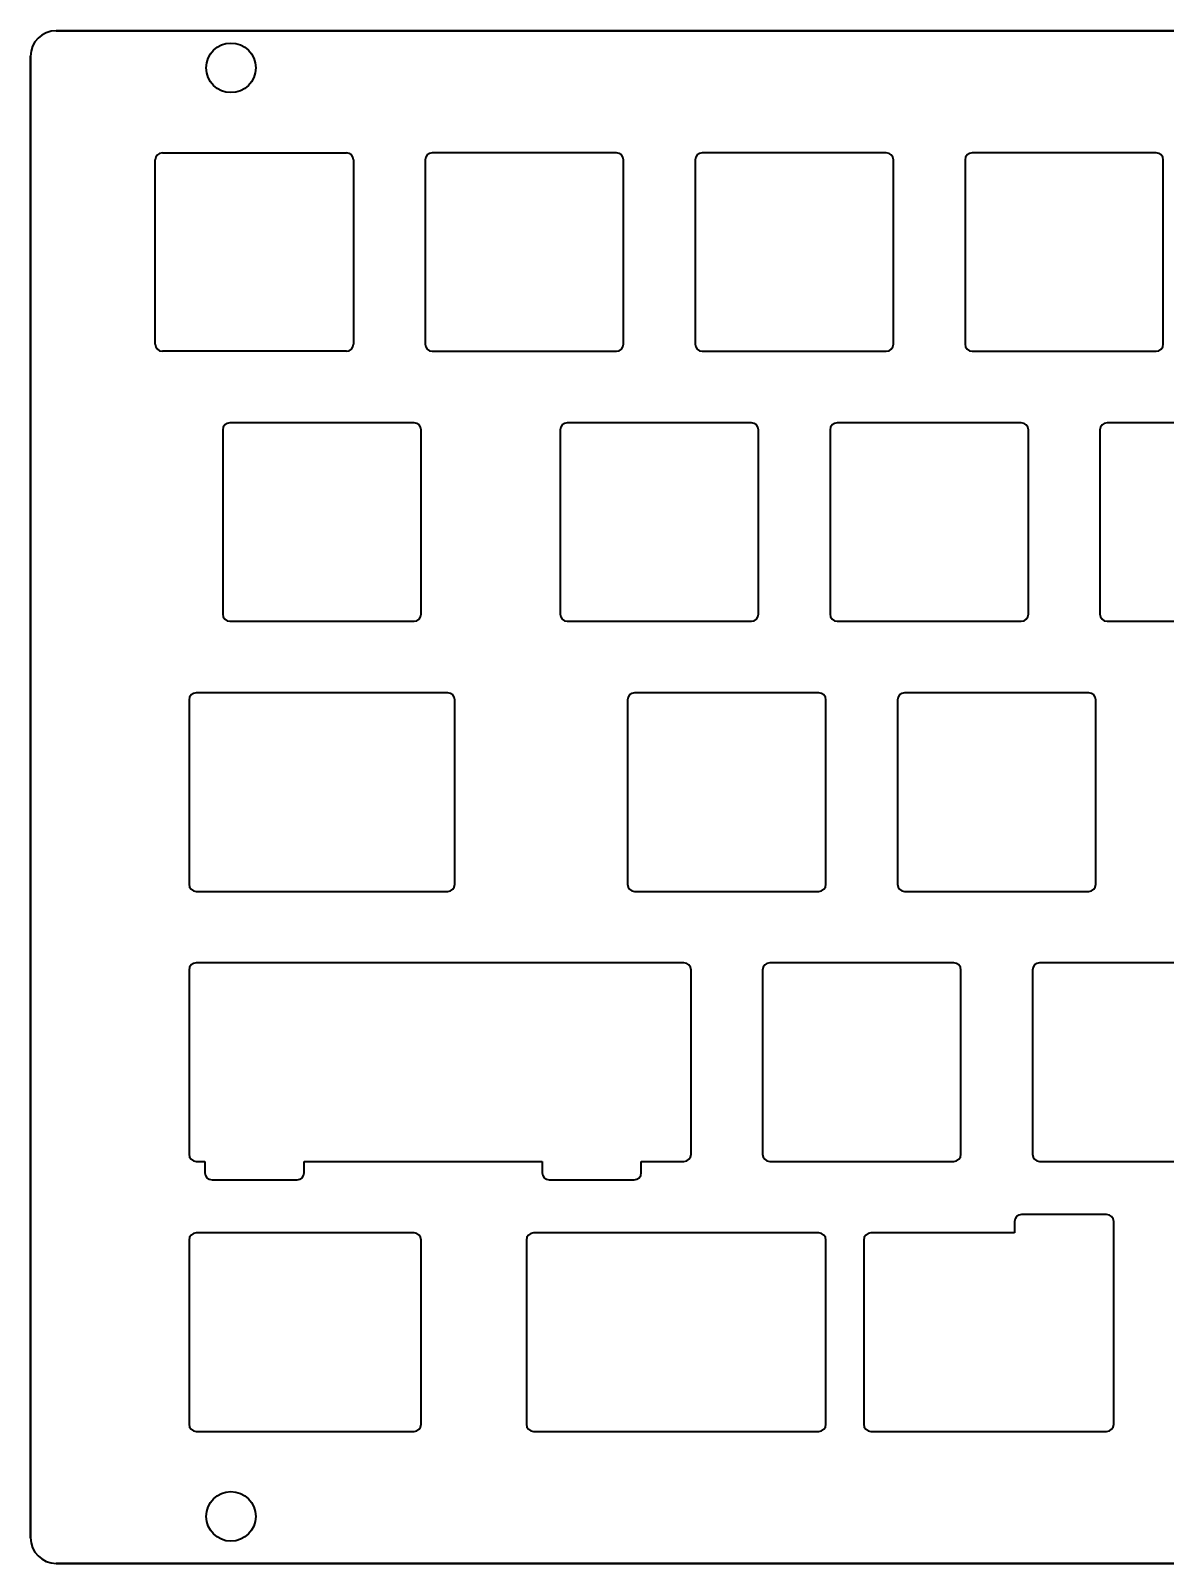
# Model space of a CAD drawing. Header units: millimetres. Extents: x 0 to 502, y 0 to 108.
# Drawn here: x 0 to 80.1, y 0 to 108.1 of the extents above; entities that cross this region are included whole.
import ezdxf

# ---------------------------------------------------------------- set-up
doc = ezdxf.new("R2010")
doc.units = ezdxf.units.MM
doc.layers.get('0').update_dxf_attribs({"lineweight": 35})

# ---------------------------------------------------------------- blocks, each defined once
blk = doc.blocks.new('*X2')
for p, q in [((-102.73, 54.82), (-115.72, 54.82)), ((-102.73, 54.82), (-115.72, 54.82)), ((-115.72, 54.82), (-115.72, 54.82)), ((-102.73, 54.82), (-102.73, 54.82))]:
    blk.add_line(p, q)
blk = doc.blocks.new('*X3')
for p, q in [((-102.23, 68.32), (-102.23, 55.32)), ((-102.23, 68.32), (-102.23, 55.32)), ((-102.23, 68.32), (-102.23, 68.32)), ((-102.23, 55.32), (-102.23, 55.32))]:
    blk.add_line(p, q)
blk = doc.blocks.new('*X4')
for p, q in [((-115.72, 68.82), (-102.73, 68.82)), ((-115.72, 68.82), (-115.72, 68.82)), ((-115.72, 68.82), (-102.73, 68.82)), ((-102.73, 68.82), (-102.73, 68.82))]:
    blk.add_line(p, q)
blk = doc.blocks.new('*X5')
for p, q in [((-116.22, 55.32), (-116.22, 68.32)), ((-116.22, 55.32), (-116.22, 68.32)), ((-116.22, 68.32), (-116.22, 68.32)), ((-116.22, 55.32), (-116.22, 55.32))]:
    blk.add_line(p, q)
blk = doc.blocks.new('*X6')
for p, q in [((171.47, 77.44), (-123.22, 77.44)), ((-125.02, 75.64), (-125.02, -28.89)), ((-116.22, 55.32), (-116.22, 68.32)), ((-115.72, 68.82), (-102.73, 68.82)), ((-102.23, 68.32), (-102.23, 55.32)), ((-97.17, 68.32), (-97.17, 55.32)), ((-83.68, 68.82), (-96.67, 68.82)), ((-83.18, 55.32), (-83.18, 68.32)), ((-78.12, 68.32), (-78.12, 55.32)), ((-64.63, 68.82), (-77.62, 68.82)), ((-64.13, 55.32), (-64.13, 68.32)), ((-59.07, 68.32), (-59.07, 55.32)), ((-45.58, 68.82), (-58.57, 68.82)), ((-45.08, 55.32), (-45.08, 68.32)), ((-102.73, 54.82), (-115.72, 54.82)), ((-96.67, 54.82), (-83.68, 54.82)), ((-77.62, 54.82), (-64.63, 54.82)), ((-58.57, 54.82), (-45.58, 54.82)), ((-97.96, 49.77), (-110.96, 49.77)), ((-74.15, 49.77), (-87.15, 49.77)), ((-55.1, 49.77), (-68.1, 49.77)), ((-36.05, 49.77), (-49.05, 49.77)), ((-111.46, 49.27), (-111.46, 36.27)), ((-97.46, 36.27), (-97.46, 49.27)), ((-87.65, 49.27), (-87.65, 36.27)), ((-73.65, 36.27), (-73.65, 49.27)), ((-68.6, 49.27), (-68.6, 36.27)), ((-54.6, 36.27), (-54.6, 49.27)), ((-49.55, 49.27), (-49.55, 36.27)), ((-110.96, 35.77), (-97.96, 35.77)), ((-87.15, 35.77), (-74.15, 35.77)), ((-68.1, 35.77), (-55.1, 35.77)), ((-49.05, 35.77), (-36.05, 35.77)), ((-95.58, 30.72), (-113.34, 30.72)), ((-69.39, 30.72), (-82.39, 30.72)), ((-50.34, 30.72), (-63.34, 30.72)), ((-113.84, 30.22), (-113.84, 17.22)), ((-95.08, 17.22), (-95.08, 30.22)), ((-82.89, 30.22), (-82.89, 17.22)), ((-68.89, 17.22), (-68.89, 30.22)), ((-63.84, 30.22), (-63.84, 17.22)), ((-49.84, 17.22), (-49.84, 30.22)), ((-113.34, 16.72), (-95.58, 16.72)), ((-82.39, 16.72), (-69.39, 16.72)), ((-63.34, 16.72), (-50.34, 16.72)), ((-113.84, 11.17), (-113.84, -1.83)), ((-78.91, 11.67), (-113.34, 11.67)), ((-78.41, -1.83), (-78.41, 11.17)), ((-73.36, 11.17), (-73.36, -1.83)), ((-59.86, 11.67), (-72.86, 11.67)), ((-59.36, -1.83), (-59.36, 11.17)), ((-54.31, 11.17), (-54.31, -1.83)), ((-40.81, 11.67), (-53.81, 11.67)), ((-113.34, -2.33), (-112.72, -2.33)), ((-112.72, -2.33), (-112.72, -3.13)), ((-105.72, -3.13), (-105.72, -2.33)), ((-105.72, -2.33), (-88.92, -2.33)), ((-88.92, -2.33), (-88.92, -3.13)), ((-81.92, -2.33), (-78.91, -2.33)), ((-81.92, -3.13), (-81.92, -2.33)), ((-72.86, -2.33), (-59.86, -2.33)), ((-53.81, -2.33), (-40.81, -2.33)), ((-112.22, -3.63), (-106.22, -3.63)), ((-88.42, -3.63), (-82.42, -3.63)), ((-49.08, -6.08), (-55.08, -6.08)), ((-97.96, -7.38), (-113.34, -7.38)), ((-69.39, -7.38), (-89.53, -7.38)), ((-55.58, -7.38), (-65.72, -7.38)), ((-55.58, -6.58), (-55.58, -7.38)), ((-48.58, -20.88), (-48.58, -6.58)), ((-113.84, -7.88), (-113.84, -20.88)), ((-97.46, -20.88), (-97.46, -7.88)), ((-90.03, -7.88), (-90.03, -20.88)), ((-68.89, -20.88), (-68.89, -7.88)), ((-66.22, -7.88), (-66.22, -20.88)), ((-113.34, -21.38), (-97.96, -21.38)), ((-89.53, -21.38), (-69.39, -21.38)), ((-65.72, -21.38), (-49.08, -21.38)), ((-123.22, -30.69), (171.47, -30.69))]:
    blk.add_line(p, q)
for centre in [(-110.88, 74.82), (-110.88, -27.38)]:
    blk.add_circle(centre, 1.75)
for centre, radius, start, end in [((-123.22, 75.64), 1.8, 90, 180), ((-115.72, 68.32), 0.5, 90, 180), ((-102.73, 68.32), 0.5, 0, 90), ((-96.67, 68.32), 0.5, 90, 180), ((-83.68, 68.32), 0.5, 0, 90), ((-77.62, 68.32), 0.5, 90, 180), ((-64.63, 68.32), 0.5, 0, 90), ((-58.57, 68.32), 0.5, 90, 180), ((-45.58, 68.32), 0.5, 0, 90), ((-115.72, 55.32), 0.5, 180, 270), ((-102.73, 55.32), 0.5, 270, 360), ((-96.67, 55.32), 0.5, 180, 270), ((-83.68, 55.32), 0.5, 270, 360), ((-77.62, 55.32), 0.5, 180, 270), ((-64.63, 55.32), 0.5, 270, 0), ((-58.57, 55.32), 0.5, 180, 270), ((-45.58, 55.32), 0.5, 270, 360), ((-110.96, 49.27), 0.5, 90, 180), ((-97.96, 49.27), 0.5, 0, 90), ((-87.15, 49.27), 0.5, 90, 180), ((-74.15, 49.27), 0.5, 0, 90), ((-68.1, 49.27), 0.5, 90, 180), ((-55.1, 49.27), 0.5, 0, 90), ((-49.05, 49.27), 0.5, 90, 180), ((-110.96, 36.27), 0.5, 180, 270), ((-97.96, 36.27), 0.5, 270, 360), ((-87.15, 36.27), 0.5, 180, 270), ((-74.15, 36.27), 0.5, 270, 0), ((-68.1, 36.27), 0.5, 180, 270), ((-55.1, 36.27), 0.5, 270, 0), ((-49.05, 36.27), 0.5, 180, 270), ((-113.34, 30.22), 0.5, 90, 180), ((-95.58, 30.22), 0.5, 0, 90), ((-82.39, 30.22), 0.5, 90, 180), ((-69.39, 30.22), 0.5, 360, 90), ((-63.34, 30.22), 0.5, 90, 180), ((-50.34, 30.22), 0.5, 0, 90), ((-113.34, 17.22), 0.5, 180, 270), ((-95.58, 17.22), 0.5, 270, 360), ((-82.39, 17.22), 0.5, 180, 270), ((-69.39, 17.22), 0.5, 270, 0), ((-63.34, 17.22), 0.5, 180, 270), ((-50.34, 17.22), 0.5, 270, 360), ((-113.34, 11.17), 0.5, 90, 180), ((-78.91, 11.17), 0.5, 0, 90), ((-72.86, 11.17), 0.5, 90, 180), ((-59.86, 11.17), 0.5, 0, 90), ((-53.81, 11.17), 0.5, 90, 180), ((-113.34, -1.83), 0.5, 180, 270), ((-78.91, -1.83), 0.5, 270, 360), ((-72.86, -1.83), 0.5, 180, 270), ((-59.86, -1.83), 0.5, 270, 360), ((-53.81, -1.83), 0.5, 180, 270), ((-112.22, -3.13), 0.5, 180, 270), ((-106.22, -3.13), 0.5, 270, 360), ((-88.42, -3.13), 0.5, 180, 270), ((-82.42, -3.13), 0.5, 270, 360), ((-55.08, -6.58), 0.5, 90, 180), ((-49.08, -6.58), 0.5, 360, 90), ((-113.34, -7.88), 0.5, 90, 180), ((-97.96, -7.88), 0.5, 0, 90), ((-89.53, -7.88), 0.5, 90, 180), ((-69.39, -7.88), 0.5, 0, 90), ((-65.72, -7.88), 0.5, 90, 180), ((-113.34, -20.88), 0.5, 180, 270), ((-97.96, -20.88), 0.5, 270, 0), ((-89.53, -20.88), 0.5, 180, 270), ((-69.39, -20.88), 0.5, 270, 0), ((-65.72, -20.88), 0.5, 180, 270), ((-49.08, -20.88), 0.5, 270, 0), ((-123.22, -28.89), 1.8, 180, 270)]:
    blk.add_arc(centre, radius, start, end)
blk = doc.blocks.new('*X7')
for p, q in [((-123.22, 77.44), (171.47, 77.44)), ((-125.02, -28.89), (-125.02, 75.64)), ((-116.22, 55.32), (-116.22, 68.32)), ((-115.72, 68.82), (-102.73, 68.82)), ((-102.23, 68.32), (-102.23, 55.32)), ((-97.17, 68.32), (-97.17, 55.32)), ((-83.68, 68.82), (-96.67, 68.82)), ((-83.18, 55.32), (-83.18, 68.32)), ((-78.12, 68.32), (-78.12, 55.32)), ((-64.63, 68.82), (-77.62, 68.82)), ((-64.13, 55.32), (-64.13, 68.32)), ((-59.07, 68.32), (-59.07, 55.32)), ((-45.58, 68.82), (-58.57, 68.82)), ((-45.08, 55.32), (-45.08, 68.32)), ((-102.73, 54.82), (-115.72, 54.82)), ((-96.67, 54.82), (-83.68, 54.82)), ((-77.62, 54.82), (-64.63, 54.82)), ((-58.57, 54.82), (-45.58, 54.82)), ((-97.96, 49.77), (-110.96, 49.77)), ((-74.15, 49.77), (-87.15, 49.77)), ((-55.1, 49.77), (-68.1, 49.77)), ((-36.05, 49.77), (-49.05, 49.77)), ((-111.46, 49.27), (-111.46, 36.27)), ((-97.46, 36.27), (-97.46, 49.27)), ((-87.65, 49.27), (-87.65, 36.27)), ((-73.65, 36.27), (-73.65, 49.27)), ((-68.6, 49.27), (-68.6, 36.27)), ((-54.6, 36.27), (-54.6, 49.27)), ((-49.55, 49.27), (-49.55, 36.27)), ((-110.96, 35.77), (-97.96, 35.77)), ((-87.15, 35.77), (-74.15, 35.77)), ((-68.1, 35.77), (-55.1, 35.77)), ((-49.05, 35.77), (-36.05, 35.77)), ((-95.58, 30.72), (-113.34, 30.72)), ((-69.39, 30.72), (-82.39, 30.72)), ((-50.34, 30.72), (-63.34, 30.72)), ((-113.84, 30.22), (-113.84, 17.22)), ((-95.08, 17.22), (-95.08, 30.22)), ((-82.89, 30.22), (-82.89, 17.22)), ((-68.89, 17.22), (-68.89, 30.22)), ((-63.84, 30.22), (-63.84, 17.22)), ((-49.84, 17.22), (-49.84, 30.22)), ((-113.34, 16.72), (-95.58, 16.72)), ((-82.39, 16.72), (-69.39, 16.72)), ((-63.34, 16.72), (-50.34, 16.72)), ((-113.84, 11.17), (-113.84, -1.83)), ((-78.91, 11.67), (-113.34, 11.67)), ((-78.41, -1.83), (-78.41, 11.17)), ((-73.36, 11.17), (-73.36, -1.83)), ((-59.86, 11.67), (-72.86, 11.67)), ((-59.36, -1.83), (-59.36, 11.17)), ((-54.31, 11.17), (-54.31, -1.83)), ((-40.81, 11.67), (-53.81, 11.67)), ((-113.34, -2.33), (-112.72, -2.33)), ((-112.72, -2.33), (-112.72, -3.13)), ((-105.72, -2.33), (-88.92, -2.33)), ((-105.72, -3.13), (-105.72, -2.33)), ((-88.92, -2.33), (-88.92, -3.13)), ((-81.92, -2.33), (-78.91, -2.33)), ((-81.92, -3.13), (-81.92, -2.33)), ((-72.86, -2.33), (-59.86, -2.33)), ((-53.81, -2.33), (-40.81, -2.33)), ((-112.22, -3.63), (-106.22, -3.63)), ((-88.42, -3.63), (-82.42, -3.63)), ((-49.08, -6.08), (-55.08, -6.08)), ((-97.96, -7.38), (-113.34, -7.38)), ((-69.39, -7.38), (-89.53, -7.38)), ((-55.58, -7.38), (-65.72, -7.38)), ((-55.58, -6.58), (-55.58, -7.38)), ((-48.58, -20.88), (-48.58, -6.58)), ((-113.84, -7.88), (-113.84, -20.88)), ((-97.46, -20.88), (-97.46, -7.88)), ((-90.03, -7.88), (-90.03, -20.88)), ((-68.89, -20.88), (-68.89, -7.88)), ((-66.22, -7.88), (-66.22, -20.88)), ((-113.34, -21.38), (-97.96, -21.38)), ((-89.53, -21.38), (-69.39, -21.38)), ((-65.72, -21.38), (-49.08, -21.38)), ((171.47, -30.69), (-123.22, -30.69))]:
    blk.add_line(p, q)
for centre in [(-110.88, 74.82), (-110.88, -27.38)]:
    blk.add_circle(centre, 1.75)
for centre, radius, start, end in [((-123.22, 75.64), 1.8, 90, 180), ((-115.72, 68.32), 0.5, 90, 180), ((-102.73, 68.32), 0.5, 0, 90), ((-96.67, 68.32), 0.5, 90, 180), ((-83.68, 68.32), 0.5, 0, 90), ((-77.62, 68.32), 0.5, 90, 180), ((-64.63, 68.32), 0.5, 0, 90), ((-58.57, 68.32), 0.5, 90, 180), ((-45.58, 68.32), 0.5, 0, 90), ((-115.72, 55.32), 0.5, 180, 270), ((-102.73, 55.32), 0.5, 270, 360), ((-96.67, 55.32), 0.5, 180, 270), ((-83.68, 55.32), 0.5, 270, 0), ((-77.62, 55.32), 0.5, 180, 270), ((-64.63, 55.32), 0.5, 270, 360), ((-58.57, 55.32), 0.5, 180, 270), ((-45.58, 55.32), 0.5, 270, 0), ((-110.96, 49.27), 0.5, 90, 180), ((-97.96, 49.27), 0.5, 0, 90), ((-87.15, 49.27), 0.5, 90, 180), ((-74.15, 49.27), 0.5, 0, 90), ((-68.1, 49.27), 0.5, 90, 180), ((-55.1, 49.27), 0.5, 0, 90), ((-49.05, 49.27), 0.5, 90, 180), ((-110.96, 36.27), 0.5, 180, 270), ((-97.96, 36.27), 0.5, 270, 0), ((-87.15, 36.27), 0.5, 180, 270), ((-74.15, 36.27), 0.5, 270, 0), ((-68.1, 36.27), 0.5, 180, 270), ((-55.1, 36.27), 0.5, 270, 0), ((-49.05, 36.27), 0.5, 180, 270), ((-113.34, 30.22), 0.5, 90, 180), ((-95.58, 30.22), 0.5, 0, 90), ((-82.39, 30.22), 0.5, 90, 180), ((-69.39, 30.22), 0.5, 0, 90), ((-63.34, 30.22), 0.5, 90, 180), ((-50.34, 30.22), 0.5, 0, 90), ((-113.34, 17.22), 0.5, 180, 270), ((-95.58, 17.22), 0.5, 270, 360), ((-82.39, 17.22), 0.5, 180, 270), ((-69.39, 17.22), 0.5, 270, 0), ((-63.34, 17.22), 0.5, 180, 270), ((-50.34, 17.22), 0.5, 270, 360), ((-113.34, 11.17), 0.5, 90, 180), ((-78.91, 11.17), 0.5, 0, 90), ((-72.86, 11.17), 0.5, 90, 180), ((-59.86, 11.17), 0.5, 0, 90), ((-53.81, 11.17), 0.5, 90, 180), ((-113.34, -1.83), 0.5, 180, 270), ((-78.91, -1.83), 0.5, 270, 0), ((-72.86, -1.83), 0.5, 180, 270), ((-59.86, -1.83), 0.5, 270, 360), ((-53.81, -1.83), 0.5, 180, 270), ((-112.22, -3.13), 0.5, 180, 270), ((-106.22, -3.13), 0.5, 270, 360), ((-88.42, -3.13), 0.5, 180, 270), ((-82.42, -3.13), 0.5, 270, 360), ((-55.08, -6.58), 0.5, 90, 180), ((-49.08, -6.58), 0.5, 360, 90), ((-113.34, -7.88), 0.5, 90, 180), ((-97.96, -7.88), 0.5, 0, 90), ((-89.53, -7.88), 0.5, 90, 180), ((-69.39, -7.88), 0.5, 0, 90), ((-65.72, -7.88), 0.5, 90, 180), ((-113.34, -20.88), 0.5, 180, 270), ((-97.96, -20.88), 0.5, 270, 0), ((-89.53, -20.88), 0.5, 180, 270), ((-69.39, -20.88), 0.5, 270, 0), ((-65.72, -20.88), 0.5, 180, 270), ((-49.08, -20.88), 0.5, 270, 0), ((-123.22, -28.89), 1.8, 180, 270)]:
    blk.add_arc(centre, radius, start, end)
blk = doc.blocks.new('*X32')
for p, q in [((-49.55, 49.27), (-49.55, 49.27)), ((-49.55, 49.27), (-49.55, 36.27)), ((-49.55, 49.27), (-49.55, 36.27)), ((-49.55, 36.27), (-49.55, 36.27))]:
    blk.add_line(p, q)
blk = doc.blocks.new('*X33')
for p, q in [((-36.05, 49.77), (-49.05, 49.77)), ((-49.05, 49.77), (-49.05, 49.77)), ((-36.05, 49.77), (-49.05, 49.77)), ((-36.05, 49.77), (-36.05, 49.77))]:
    blk.add_line(p, q)
blk = doc.blocks.new('*X35')
for p, q in [((-49.05, 35.77), (-49.05, 35.77)), ((-49.05, 35.77), (-36.05, 35.77)), ((-49.05, 35.77), (-36.05, 35.77)), ((-36.05, 35.77), (-36.05, 35.77))]:
    blk.add_line(p, q)
blk = doc.blocks.new('*X40')
for p, q in [((-111.46, 49.27), (-111.46, 49.27)), ((-111.46, 49.27), (-111.46, 36.27)), ((-111.46, 49.27), (-111.46, 36.27)), ((-111.46, 36.27), (-111.46, 36.27))]:
    blk.add_line(p, q)
blk = doc.blocks.new('*X41')
for p, q in [((-97.96, 49.77), (-110.96, 49.77)), ((-110.96, 49.77), (-110.96, 49.77)), ((-97.96, 49.77), (-110.96, 49.77)), ((-97.96, 49.77), (-97.96, 49.77))]:
    blk.add_line(p, q)
blk = doc.blocks.new('*X42')
for p, q in [((-97.46, 36.27), (-97.46, 49.27)), ((-97.46, 49.27), (-97.46, 49.27)), ((-97.46, 36.27), (-97.46, 49.27)), ((-97.46, 36.27), (-97.46, 36.27))]:
    blk.add_line(p, q)
blk = doc.blocks.new('*X43')
for p, q in [((-110.96, 35.77), (-110.96, 35.77)), ((-110.96, 35.77), (-97.96, 35.77)), ((-110.96, 35.77), (-97.96, 35.77)), ((-97.96, 35.77), (-97.96, 35.77))]:
    blk.add_line(p, q)
blk = doc.blocks.new('*X44')
for p, q in [((-87.65, 49.27), (-87.65, 49.27)), ((-87.65, 49.27), (-87.65, 36.27)), ((-87.65, 49.27), (-87.65, 36.27)), ((-87.65, 36.27), (-87.65, 36.27))]:
    blk.add_line(p, q)
blk = doc.blocks.new('*X45')
for p, q in [((-74.15, 49.77), (-87.15, 49.77)), ((-87.15, 49.77), (-87.15, 49.77)), ((-74.15, 49.77), (-87.15, 49.77)), ((-74.15, 49.77), (-74.15, 49.77))]:
    blk.add_line(p, q)
blk = doc.blocks.new('*X46')
for p, q in [((-73.65, 36.27), (-73.65, 49.27)), ((-73.65, 49.27), (-73.65, 49.27)), ((-73.65, 36.27), (-73.65, 49.27)), ((-73.65, 36.27), (-73.65, 36.27))]:
    blk.add_line(p, q)
blk = doc.blocks.new('*X47')
for p, q in [((-87.15, 35.77), (-87.15, 35.77)), ((-87.15, 35.77), (-74.15, 35.77)), ((-87.15, 35.77), (-74.15, 35.77)), ((-74.15, 35.77), (-74.15, 35.77))]:
    blk.add_line(p, q)
blk = doc.blocks.new('*X48')
for p, q in [((-68.6, 49.27), (-68.6, 49.27)), ((-68.6, 49.27), (-68.6, 36.27)), ((-68.6, 49.27), (-68.6, 36.27)), ((-68.6, 36.27), (-68.6, 36.27))]:
    blk.add_line(p, q)
blk = doc.blocks.new('*X49')
for p, q in [((-55.1, 49.77), (-68.1, 49.77)), ((-68.1, 49.77), (-68.1, 49.77)), ((-55.1, 49.77), (-68.1, 49.77)), ((-55.1, 49.77), (-55.1, 49.77))]:
    blk.add_line(p, q)
blk = doc.blocks.new('*X50')
for p, q in [((-54.6, 36.27), (-54.6, 49.27)), ((-54.6, 49.27), (-54.6, 49.27)), ((-54.6, 36.27), (-54.6, 49.27)), ((-54.6, 36.27), (-54.6, 36.27))]:
    blk.add_line(p, q)
blk = doc.blocks.new('*X51')
for p, q in [((-68.1, 35.77), (-68.1, 35.77)), ((-68.1, 35.77), (-55.1, 35.77)), ((-68.1, 35.77), (-55.1, 35.77)), ((-55.1, 35.77), (-55.1, 35.77))]:
    blk.add_line(p, q)
blk = doc.blocks.new('*X56')
for p, q in [((-97.17, 68.32), (-97.17, 68.32)), ((-97.17, 68.32), (-97.17, 55.32)), ((-97.17, 68.32), (-97.17, 55.32)), ((-97.17, 55.32), (-97.17, 55.32))]:
    blk.add_line(p, q)
blk = doc.blocks.new('*X57')
for p, q in [((-83.68, 68.82), (-96.67, 68.82)), ((-96.67, 68.82), (-96.67, 68.82)), ((-83.68, 68.82), (-96.67, 68.82)), ((-83.68, 68.82), (-83.68, 68.82))]:
    blk.add_line(p, q)
blk = doc.blocks.new('*X58')
for p, q in [((-83.18, 55.32), (-83.18, 68.32)), ((-83.18, 68.32), (-83.18, 68.32)), ((-83.18, 55.32), (-83.18, 68.32)), ((-83.18, 55.32), (-83.18, 55.32))]:
    blk.add_line(p, q)
blk = doc.blocks.new('*X59')
for p, q in [((-96.67, 54.82), (-96.67, 54.82)), ((-96.67, 54.82), (-83.68, 54.82)), ((-96.67, 54.82), (-83.68, 54.82)), ((-83.68, 54.82), (-83.68, 54.82))]:
    blk.add_line(p, q)
blk = doc.blocks.new('*X60')
for p, q in [((-78.12, 68.32), (-78.12, 68.32)), ((-78.12, 68.32), (-78.12, 55.32)), ((-78.12, 68.32), (-78.12, 55.32)), ((-78.12, 55.32), (-78.12, 55.32))]:
    blk.add_line(p, q)
blk = doc.blocks.new('*X61')
for p, q in [((-64.63, 68.82), (-77.62, 68.82)), ((-77.62, 68.82), (-77.62, 68.82)), ((-64.63, 68.82), (-77.62, 68.82)), ((-64.63, 68.82), (-64.63, 68.82))]:
    blk.add_line(p, q)
blk = doc.blocks.new('*X62')
for p, q in [((-64.13, 55.32), (-64.13, 68.32)), ((-64.13, 68.32), (-64.13, 68.32)), ((-64.13, 55.32), (-64.13, 68.32)), ((-64.13, 55.32), (-64.13, 55.32))]:
    blk.add_line(p, q)
blk = doc.blocks.new('*X63')
for p, q in [((-77.62, 54.82), (-77.62, 54.82)), ((-77.62, 54.82), (-64.63, 54.82)), ((-77.62, 54.82), (-64.63, 54.82)), ((-64.63, 54.82), (-64.63, 54.82))]:
    blk.add_line(p, q)
blk = doc.blocks.new('*X112')
for p, q in [((-63.84, 30.22), (-63.84, 30.22)), ((-63.84, 30.22), (-63.84, 17.22)), ((-63.84, 30.22), (-63.84, 17.22)), ((-63.84, 17.22), (-63.84, 17.22))]:
    blk.add_line(p, q)
blk = doc.blocks.new('*X113')
for p, q in [((-50.34, 30.72), (-63.34, 30.72)), ((-63.34, 30.72), (-63.34, 30.72)), ((-50.34, 30.72), (-63.34, 30.72)), ((-50.34, 30.72), (-50.34, 30.72))]:
    blk.add_line(p, q)
blk = doc.blocks.new('*X114')
for p, q in [((-49.84, 17.22), (-49.84, 30.22)), ((-49.84, 30.22), (-49.84, 30.22)), ((-49.84, 17.22), (-49.84, 30.22)), ((-49.84, 17.22), (-49.84, 17.22))]:
    blk.add_line(p, q)
blk = doc.blocks.new('*X115')
for p, q in [((-63.34, 16.72), (-63.34, 16.72)), ((-63.34, 16.72), (-50.34, 16.72)), ((-63.34, 16.72), (-50.34, 16.72)), ((-50.34, 16.72), (-50.34, 16.72))]:
    blk.add_line(p, q)
blk = doc.blocks.new('*X116')
for p, q in [((-82.89, 30.22), (-82.89, 30.22)), ((-82.89, 30.22), (-82.89, 17.22)), ((-82.89, 30.22), (-82.89, 17.22)), ((-82.89, 17.22), (-82.89, 17.22))]:
    blk.add_line(p, q)
blk = doc.blocks.new('*X117')
for p, q in [((-69.39, 30.72), (-82.39, 30.72)), ((-82.39, 30.72), (-82.39, 30.72)), ((-69.39, 30.72), (-82.39, 30.72)), ((-69.39, 30.72), (-69.39, 30.72))]:
    blk.add_line(p, q)
blk = doc.blocks.new('*X118')
for p, q in [((-68.89, 17.22), (-68.89, 30.22)), ((-68.89, 30.22), (-68.89, 30.22)), ((-68.89, 17.22), (-68.89, 30.22)), ((-68.89, 17.22), (-68.89, 17.22))]:
    blk.add_line(p, q)
blk = doc.blocks.new('*X119')
for p, q in [((-82.39, 16.72), (-82.39, 16.72)), ((-82.39, 16.72), (-69.39, 16.72)), ((-82.39, 16.72), (-69.39, 16.72)), ((-69.39, 16.72), (-69.39, 16.72))]:
    blk.add_line(p, q)
blk = doc.blocks.new('*X120')
for p, q in [((-113.84, 30.22), (-113.84, 30.22)), ((-113.84, 30.22), (-113.84, 17.22)), ((-113.84, 30.22), (-113.84, 17.22)), ((-113.84, 17.22), (-113.84, 17.22))]:
    blk.add_line(p, q)
blk = doc.blocks.new('*X121')
for p, q in [((-95.58, 30.72), (-113.34, 30.72)), ((-113.34, 30.72), (-113.34, 30.72)), ((-95.58, 30.72), (-113.34, 30.72)), ((-95.58, 30.72), (-95.58, 30.72))]:
    blk.add_line(p, q)
blk = doc.blocks.new('*X122')
for p, q in [((-95.08, 17.22), (-95.08, 30.22)), ((-95.08, 30.22), (-95.08, 30.22)), ((-95.08, 17.22), (-95.08, 30.22)), ((-95.08, 17.22), (-95.08, 17.22))]:
    blk.add_line(p, q)
blk = doc.blocks.new('*X123')
for p, q in [((-113.34, 16.72), (-113.34, 16.72)), ((-113.34, 16.72), (-95.58, 16.72)), ((-113.34, 16.72), (-95.58, 16.72)), ((-95.58, 16.72), (-95.58, 16.72))]:
    blk.add_line(p, q)
blk = doc.blocks.new('*X156')
for p, q in [((-90.03, -7.88), (-90.03, -7.88)), ((-90.03, -7.88), (-90.03, -20.88)), ((-90.03, -7.88), (-90.03, -20.88)), ((-90.03, -20.88), (-90.03, -20.88))]:
    blk.add_line(p, q)
blk = doc.blocks.new('*X157')
for p, q in [((-69.39, -7.38), (-89.53, -7.38)), ((-89.53, -7.38), (-89.53, -7.38)), ((-69.39, -7.38), (-89.53, -7.38)), ((-69.39, -7.38), (-69.39, -7.38))]:
    blk.add_line(p, q)
blk = doc.blocks.new('*X158')
for p, q in [((-68.89, -20.88), (-68.89, -7.88)), ((-68.89, -7.88), (-68.89, -7.88)), ((-68.89, -20.88), (-68.89, -7.88)), ((-68.89, -20.88), (-68.89, -20.88))]:
    blk.add_line(p, q)
blk = doc.blocks.new('*X159')
for p, q in [((-89.53, -21.38), (-89.53, -21.38)), ((-89.53, -21.38), (-69.39, -21.38)), ((-89.53, -21.38), (-69.39, -21.38)), ((-69.39, -21.38), (-69.39, -21.38))]:
    blk.add_line(p, q)
blk = doc.blocks.new('*X168')
for p, q in [((-81.92, -2.33), (-81.92, -2.33)), ((-81.92, -2.33), (-78.91, -2.33)), ((-81.92, -2.33), (-78.91, -2.33)), ((-78.91, -2.33), (-78.91, -2.33))]:
    blk.add_line(p, q)
blk = doc.blocks.new('*X169')
for p, q in [((-81.92, -3.13), (-81.92, -2.33)), ((-81.92, -2.33), (-81.92, -2.33)), ((-81.92, -3.13), (-81.92, -2.33)), ((-81.92, -3.13), (-81.92, -3.13))]:
    blk.add_line(p, q)
blk = doc.blocks.new('*X170')
for p, q in [((-88.42, -3.63), (-88.42, -3.63)), ((-88.42, -3.63), (-82.42, -3.63)), ((-88.42, -3.63), (-82.42, -3.63)), ((-82.42, -3.63), (-82.42, -3.63))]:
    blk.add_line(p, q)
blk = doc.blocks.new('*X171')
for p, q in [((-88.92, -2.33), (-88.92, -2.33)), ((-88.92, -2.33), (-88.92, -3.13)), ((-88.92, -2.33), (-88.92, -3.13)), ((-88.92, -3.13), (-88.92, -3.13))]:
    blk.add_line(p, q)
blk = doc.blocks.new('*X172')
for p, q in [((-105.72, -2.33), (-105.72, -2.33)), ((-105.72, -2.33), (-88.92, -2.33)), ((-105.72, -2.33), (-88.92, -2.33)), ((-88.92, -2.33), (-88.92, -2.33))]:
    blk.add_line(p, q)
blk = doc.blocks.new('*X173')
for p, q in [((-105.72, -3.13), (-105.72, -2.33)), ((-105.72, -2.33), (-105.72, -2.33)), ((-105.72, -3.13), (-105.72, -2.33)), ((-105.72, -3.13), (-105.72, -3.13))]:
    blk.add_line(p, q)
blk = doc.blocks.new('*X174')
for p, q in [((-112.22, -3.63), (-112.22, -3.63)), ((-112.22, -3.63), (-106.22, -3.63)), ((-112.22, -3.63), (-106.22, -3.63)), ((-106.22, -3.63), (-106.22, -3.63))]:
    blk.add_line(p, q)
blk = doc.blocks.new('*X175')
for p, q in [((-112.72, -2.33), (-112.72, -2.33)), ((-112.72, -2.33), (-112.72, -3.13)), ((-112.72, -2.33), (-112.72, -3.13)), ((-112.72, -3.13), (-112.72, -3.13))]:
    blk.add_line(p, q)
blk = doc.blocks.new('*X176')
for p, q in [((-113.34, -2.33), (-113.34, -2.33)), ((-113.34, -2.33), (-112.72, -2.33)), ((-113.34, -2.33), (-112.72, -2.33)), ((-112.72, -2.33), (-112.72, -2.33))]:
    blk.add_line(p, q)
blk = doc.blocks.new('*X177')
for p, q in [((-113.84, 11.17), (-113.84, 11.17)), ((-113.84, 11.17), (-113.84, -1.83)), ((-113.84, 11.17), (-113.84, -1.83)), ((-113.84, -1.83), (-113.84, -1.83))]:
    blk.add_line(p, q)
blk = doc.blocks.new('*X178')
for p, q in [((-78.91, 11.67), (-113.34, 11.67)), ((-113.34, 11.67), (-113.34, 11.67)), ((-78.91, 11.67), (-113.34, 11.67)), ((-78.91, 11.67), (-78.91, 11.67))]:
    blk.add_line(p, q)
blk = doc.blocks.new('*X179')
for p, q in [((-78.41, -1.83), (-78.41, 11.17)), ((-78.41, 11.17), (-78.41, 11.17)), ((-78.41, -1.83), (-78.41, 11.17)), ((-78.41, -1.83), (-78.41, -1.83))]:
    blk.add_line(p, q)
blk = doc.blocks.new('*X180')
for p, q in [((-55.58, -6.58), (-55.58, -6.58)), ((-55.58, -6.58), (-55.58, -7.38)), ((-55.58, -6.58), (-55.58, -7.38)), ((-55.58, -7.38), (-55.58, -7.38))]:
    blk.add_line(p, q)
blk = doc.blocks.new('*X181')
for p, q in [((-49.08, -6.08), (-55.08, -6.08)), ((-55.08, -6.08), (-55.08, -6.08)), ((-49.08, -6.08), (-55.08, -6.08)), ((-49.08, -6.08), (-49.08, -6.08))]:
    blk.add_line(p, q)
blk = doc.blocks.new('*X182')
for p, q in [((-48.58, -20.88), (-48.58, -6.58)), ((-48.58, -6.58), (-48.58, -6.58)), ((-48.58, -20.88), (-48.58, -6.58)), ((-48.58, -20.88), (-48.58, -20.88))]:
    blk.add_line(p, q)
blk = doc.blocks.new('*X183')
for p, q in [((-65.72, -21.38), (-65.72, -21.38)), ((-65.72, -21.38), (-49.08, -21.38)), ((-65.72, -21.38), (-49.08, -21.38)), ((-49.08, -21.38), (-49.08, -21.38))]:
    blk.add_line(p, q)
blk = doc.blocks.new('*X184')
for p, q in [((-66.22, -7.88), (-66.22, -7.88)), ((-66.22, -7.88), (-66.22, -20.88)), ((-66.22, -7.88), (-66.22, -20.88)), ((-66.22, -20.88), (-66.22, -20.88))]:
    blk.add_line(p, q)
blk = doc.blocks.new('*X185')
for p, q in [((-55.58, -7.38), (-65.72, -7.38)), ((-65.72, -7.38), (-65.72, -7.38)), ((-55.58, -7.38), (-65.72, -7.38)), ((-55.58, -7.38), (-55.58, -7.38))]:
    blk.add_line(p, q)
blk = doc.blocks.new('*X222')
for p, q in [((-113.84, -7.88), (-113.84, -7.88)), ((-113.84, -7.88), (-113.84, -20.88)), ((-113.84, -7.88), (-113.84, -20.88)), ((-113.84, -20.88), (-113.84, -20.88))]:
    blk.add_line(p, q)
blk = doc.blocks.new('*X223')
for p, q in [((-97.96, -7.38), (-113.34, -7.38)), ((-113.34, -7.38), (-113.34, -7.38)), ((-97.96, -7.38), (-113.34, -7.38)), ((-97.96, -7.38), (-97.96, -7.38))]:
    blk.add_line(p, q)
blk = doc.blocks.new('*X224')
for p, q in [((-97.46, -20.88), (-97.46, -7.88)), ((-97.46, -7.88), (-97.46, -7.88)), ((-97.46, -20.88), (-97.46, -7.88)), ((-97.46, -20.88), (-97.46, -20.88))]:
    blk.add_line(p, q)
blk = doc.blocks.new('*X225')
for p, q in [((-113.34, -21.38), (-113.34, -21.38)), ((-113.34, -21.38), (-97.96, -21.38)), ((-113.34, -21.38), (-97.96, -21.38)), ((-97.96, -21.38), (-97.96, -21.38))]:
    blk.add_line(p, q)
blk = doc.blocks.new('*X226')
for p, q in [((-59.07, 68.32), (-59.07, 68.32)), ((-59.07, 68.32), (-59.07, 55.32)), ((-59.07, 68.32), (-59.07, 55.32)), ((-59.07, 55.32), (-59.07, 55.32))]:
    blk.add_line(p, q)
blk = doc.blocks.new('*X227')
for p, q in [((-45.58, 68.82), (-58.57, 68.82)), ((-58.57, 68.82), (-58.57, 68.82)), ((-45.58, 68.82), (-58.57, 68.82)), ((-45.58, 68.82), (-45.58, 68.82))]:
    blk.add_line(p, q)
blk = doc.blocks.new('*X228')
for p, q in [((-45.08, 55.32), (-45.08, 68.32)), ((-45.08, 68.32), (-45.08, 68.32)), ((-45.08, 55.32), (-45.08, 68.32)), ((-45.08, 55.32), (-45.08, 55.32))]:
    blk.add_line(p, q)
blk = doc.blocks.new('*X229')
for p, q in [((-58.57, 54.82), (-58.57, 54.82)), ((-58.57, 54.82), (-45.58, 54.82)), ((-58.57, 54.82), (-45.58, 54.82)), ((-45.58, 54.82), (-45.58, 54.82))]:
    blk.add_line(p, q)
blk = doc.blocks.new('*X270')
for p, q in [((-54.31, 11.17), (-54.31, 11.17)), ((-54.31, 11.17), (-54.31, -1.83)), ((-54.31, 11.17), (-54.31, -1.83)), ((-54.31, -1.83), (-54.31, -1.83))]:
    blk.add_line(p, q)
blk = doc.blocks.new('*X271')
for p, q in [((-40.81, 11.67), (-53.81, 11.67)), ((-53.81, 11.67), (-53.81, 11.67)), ((-40.81, 11.67), (-53.81, 11.67)), ((-40.81, 11.67), (-40.81, 11.67))]:
    blk.add_line(p, q)
blk = doc.blocks.new('*X273')
for p, q in [((-53.81, -2.33), (-53.81, -2.33)), ((-53.81, -2.33), (-40.81, -2.33)), ((-53.81, -2.33), (-40.81, -2.33)), ((-40.81, -2.33), (-40.81, -2.33))]:
    blk.add_line(p, q)
blk = doc.blocks.new('*X274')
for p, q in [((-73.36, 11.17), (-73.36, 11.17)), ((-73.36, 11.17), (-73.36, -1.83)), ((-73.36, 11.17), (-73.36, -1.83)), ((-73.36, -1.83), (-73.36, -1.83))]:
    blk.add_line(p, q)
blk = doc.blocks.new('*X275')
for p, q in [((-59.86, 11.67), (-72.86, 11.67)), ((-72.86, 11.67), (-72.86, 11.67)), ((-59.86, 11.67), (-72.86, 11.67)), ((-59.86, 11.67), (-59.86, 11.67))]:
    blk.add_line(p, q)
blk = doc.blocks.new('*X276')
for p, q in [((-59.36, -1.83), (-59.36, 11.17)), ((-59.36, 11.17), (-59.36, 11.17)), ((-59.36, -1.83), (-59.36, 11.17)), ((-59.36, -1.83), (-59.36, -1.83))]:
    blk.add_line(p, q)
blk = doc.blocks.new('*X277')
for p, q in [((-72.86, -2.33), (-72.86, -2.33)), ((-72.86, -2.33), (-59.86, -2.33)), ((-72.86, -2.33), (-59.86, -2.33)), ((-59.86, -2.33), (-59.86, -2.33))]:
    blk.add_line(p, q)
blk = doc.blocks.new('*X290')
for p, q in [((171.47, -30.69), (-123.22, -30.69)), ((-123.22, -30.69), (-123.22, -30.69)), ((-123.22, -30.69), (171.47, -30.69))]:
    blk.add_line(p, q)
blk = doc.blocks.new('*X291')
for p, q in [((-125.02, -28.89), (-125.02, 75.64)), ((-125.02, 75.64), (-125.02, 75.64)), ((-125.02, 75.64), (-125.02, -28.89)), ((-125.02, -28.89), (-125.02, -28.89))]:
    blk.add_line(p, q)
blk = doc.blocks.new('*X292')
for p, q in [((171.47, 77.44), (-123.22, 77.44)), ((-123.22, 77.44), (-123.22, 77.44)), ((-123.22, 77.44), (171.47, 77.44))]:
    blk.add_line(p, q)

msp = doc.modelspace()

# ---------------------------------------------------------------- block references
for name in ['*X6', '*X7', '*X292', '*X291', '*X4', '*X57', '*X61', '*X227', '*X5', '*X3', '*X56', '*X58', '*X60', '*X62', '*X226', '*X228', '*X2', '*X59', '*X63', '*X229', '*X41', '*X45', '*X49', '*X33', '*X40', '*X42', '*X44', '*X46', '*X48', '*X50', '*X32', '*X43', '*X47', '*X51', '*X35', '*X120', '*X121', '*X122', '*X116', '*X117', '*X118', '*X112', '*X113', '*X114', '*X123', '*X119', '*X115', '*X178', '*X275', '*X271', '*X177', '*X179', '*X274', '*X276', '*X270', '*X176', '*X175', '*X172', '*X173', '*X171', '*X168', '*X169', '*X277', '*X273', '*X174', '*X170', '*X180', '*X181', '*X182', '*X222', '*X223', '*X224', '*X156', '*X157', '*X158', '*X184', '*X185', '*X225', '*X159', '*X183', '*X290']:
    msp.add_blockref(name, (125.02, 30.69))

doc.saveas('drawing.dxf')
